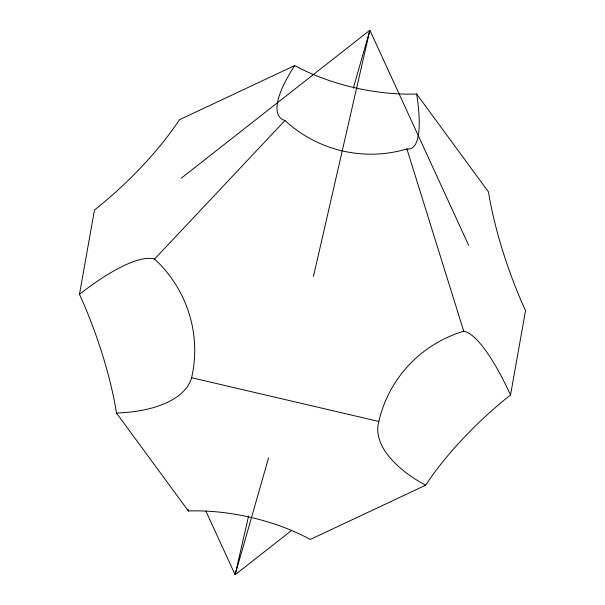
<?xml version="1.0" encoding="UTF-8"?>
<svg xmlns="http://www.w3.org/2000/svg" width="605" height="605" viewBox="0 0 605 605"><rect width="100%" height="100%" fill="white"/><g stroke="black" fill="none" stroke-linecap="round" stroke-linejoin="round"><path stroke-width="0.91" d="M79.474 294.34L94.463 209.995A125.243 34.871 -44.3 0 0 179.367 119.767L294.741 65.552A125.243 59.403 12.3 0 0 416.663 94.025L488.507 191.959A125.243 29.433 71 0 0 525.526 310.66L510.537 395.005A125.243 34.871 -44.3 0 0 425.633 485.233L310.259 539.448A125.243 59.403 12.3 0 0 188.337 510.975L116.493 413.041A125.243 29.433 71 0 0 79.474 294.34A125.243 34.871 -44.3 0 1 154.608 259.038L284.978 120.486A125.243 34.871 -44.3 0 1 294.741 65.552M248.602 515.952L235.126 574.75L291.557 530.479M313.45 276.485L369.874 30.25L181.273 178.195M353.297 88.179L369.874 30.25L468.648 245.305M268.529 457.985L235.126 574.75L206.002 511.346M116.493 413.041A125.243 59.403 12.3 0 0 191.626 377.739L378.843 421.458A125.243 59.403 12.3 0 0 425.633 485.233M416.663 94.025A125.243 29.433 71 0 1 406.9 148.951L463.748 331.222A125.243 29.433 71 0 1 510.537 395.005M406.9 148.951A125.243 123.707 22.8 0 1 284.978 120.486M154.608 259.038A125.243 123.707 22.8 0 1 191.626 377.739M378.843 421.458A125.243 123.707 22.8 0 1 463.748 331.222M188.337 510.975A125.243 29.433 71 0 1 188.087 509.334"/></g></svg>
